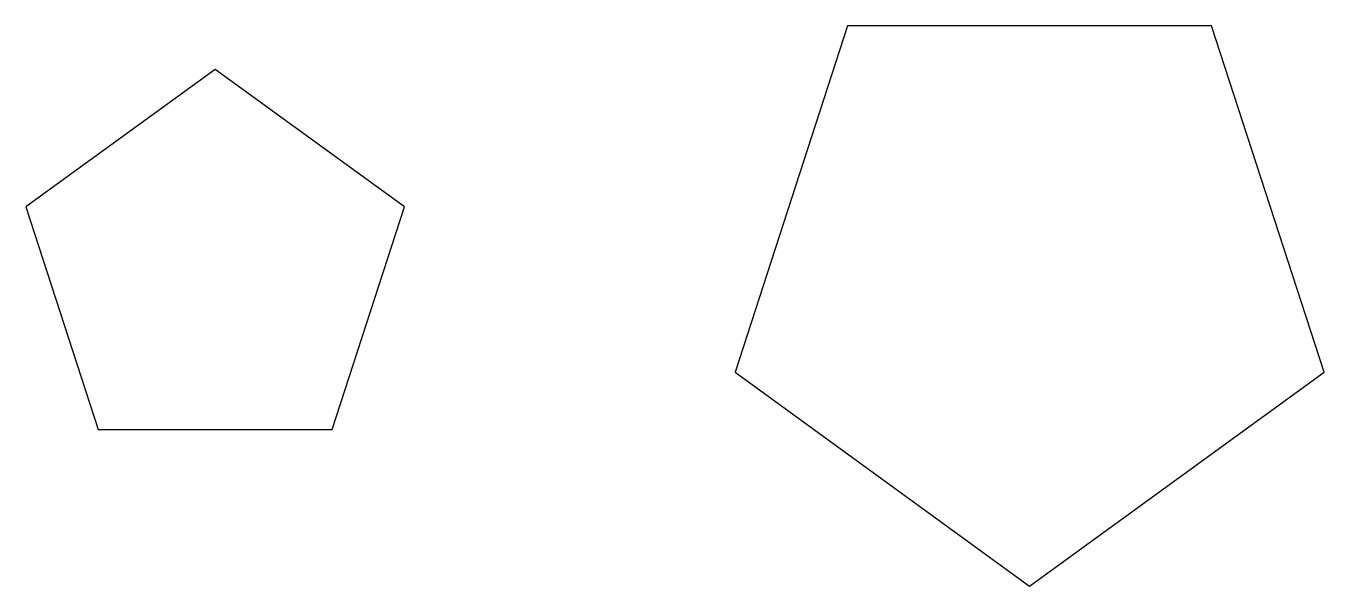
# Model space of a CAD drawing. Header units: inches. Extents: x 79.3 to 144.6, y 43.4 to 71.5.
import ezdxf

# ---------------------------------------------------------------- set-up
doc = ezdxf.new("R2010")
doc.units = ezdxf.units.IN
doc.header["$MEASUREMENT"] = 0

msp = doc.modelspace()

# ---------------------------------------------------------------- linework, layer by layer
for points in [[(120.617, 71.517), (114.965, 54.121), (129.764, 43.369), (144.562, 54.121), (138.91, 71.517)], [(88.844, 69.332), (79.334, 62.422), (82.966, 51.242), (94.722, 51.242), (98.355, 62.422)]]:
    msp.add_lwpolyline(points, close=True)

doc.saveas('drawing.dxf')
